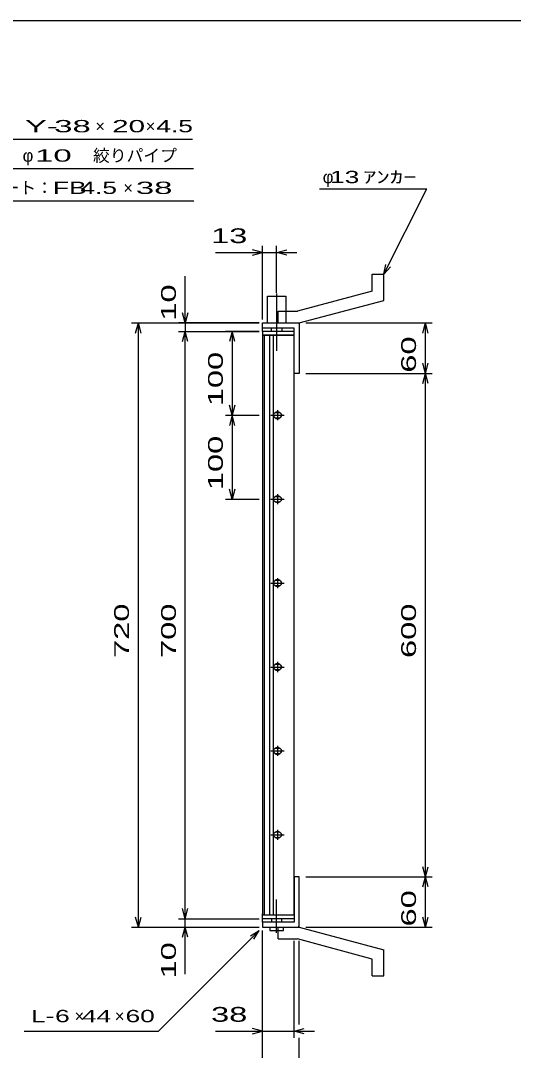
# Model space of a CAD drawing. Units: millimetres, scale not verified. Extents: x -1456 to 1379, y -1028 to 847.
# Drawn here: x -521 to 67, y -380 to 847 of the extents above; entities that cross this region are included whole.
import ezdxf
from ezdxf.enums import TextEntityAlignment as Align

# ---------------------------------------------------------------- set-up
doc = ezdxf.new("R2010")
doc.units = ezdxf.units.MM
doc.header["$LTSCALE"] = 8
doc.linetypes.add('LONG_DASHED_DOTTED', pattern=[15.25, 12, -1.5, 0.25, -1.5])
for name, color, linetype, lineweight in [('0_2', 150, 'Continuous', 25), ('16', 3, 'Continuous', 25), ('19', 6, 'Continuous', 25), ('22', 4, 'Continuous', 25)]:
    doc.layers.add(name, color=color, linetype=linetype, lineweight=lineweight)
doc.styles.add('ベクトル', font='')
doc.styles.get('ベクトル').set_extended_font_data('ベクトル')

msp = doc.modelspace()

# ---------------------------------------------------------------- linework, layer by layer
at = {"layer": '0_2'}
msp.add_line((-1388.8, 847.2), (1379.2, 847.2), dxfattribs=at)
at = {"layer": '16'}
for p, q in [((-194.9, 476.8), (-232.9, 476.8)), ((-232.9, 476.8), (-232.9, 472.3)), ((-232.9, 472.3), (-194.9, 472.3)), ((-232.9, 472.3), (-232.9, -218.7)), ((-194.9, 472.3), (-232.9, 472.3)), ((-230.9, 472.3), (-230.9, -218.7)), ((-223.9, -218.7), (-223.9, 472.3)), ((-219.9, 472.3), (-219.9, -218.7)), ((-194.9, 472.3), (-194.9, 476.8)), ((-194.9, -218.7), (-194.9, 472.3)), ((-214.9, 382.8), (-214.9, 370.8)), ((-222.9, 376.8), (-206.9, 376.8)), ((-212.9, 379.8), (-216.9, 379.8)), ((-216.9, 373.8), (-212.9, 373.8)), ((-214.9, 282.8), (-214.9, 270.8)), ((-222.9, 276.8), (-206.9, 276.8)), ((-212.9, 279.8), (-216.9, 279.8)), ((-216.9, 273.8), (-212.9, 273.8)), ((-222.9, 176.8), (-206.9, 176.8)), ((-212.9, 179.8), (-216.9, 179.8)), ((-216.9, 173.8), (-212.9, 173.8)), ((-214.9, 182.8), (-214.9, 170.8)), ((-222.9, 76.8), (-206.9, 76.8)), ((-212.9, 79.8), (-216.9, 79.8)), ((-216.9, 73.8), (-212.9, 73.8)), ((-214.9, 82.8), (-214.9, 70.8)), ((-222.9, -23.2), (-206.9, -23.2)), ((-212.9, -20.2), (-216.9, -20.2)), ((-214.9, -17.2), (-214.9, -29.2)), ((-216.9, -26.2), (-212.9, -26.2)), ((-212.9, -120.2), (-216.9, -120.2)), ((-214.9, -117.2), (-214.9, -129.2)), ((-222.9, -123.2), (-206.9, -123.2)), ((-216.9, -126.2), (-212.9, -126.2)), ((-232.9, -218.7), (-194.9, -218.7)), ((-232.9, -223.2), (-232.9, -218.7)), ((-232.9, -218.7), (-194.9, -218.7)), ((-194.9, -218.7), (-194.9, -223.2)), ((-194.9, -223.2), (-232.9, -223.2))]:
    msp.add_line(p, q, dxfattribs=at)
for centre, radius, start, end in [((-214.9, 376.8), 4, 46.6, 133.4), ((-216.9, 376.8), 3, 90, 270), ((-214.9, 376.8), 4, 226.6, 313.4), ((-212.9, 376.8), 3, 270, 90), ((-216.9, 276.8), 3, 90, 270), ((-214.9, 276.8), 4, 46.6, 133.4), ((-214.9, 276.8), 4, 226.6, 313.4), ((-212.9, 276.8), 3, 270, 90), ((-216.9, 176.8), 3, 90, 270), ((-214.9, 176.8), 4, 46.6, 133.4), ((-214.9, 176.8), 4, 226.6, 313.4), ((-212.9, 176.8), 3, 270, 90), ((-216.9, 76.8), 3, 90, 270), ((-214.9, 76.8), 4, 46.6, 133.4), ((-214.9, 76.8), 4, 226.6, 313.4), ((-212.9, 76.8), 3, 270, 90), ((-216.9, -23.2), 3, 90, 270), ((-214.9, -23.2), 4, 46.6, 133.4), ((-212.9, -23.2), 3, 270, 90), ((-214.9, -23.2), 4, 226.6, 313.4), ((-216.9, -123.2), 3, 90, 270), ((-214.9, -123.2), 4, 46.6, 133.4), ((-212.9, -123.2), 3, 270, 90), ((-214.9, -123.2), 4, 226.6, 313.4)]:
    msp.add_arc(centre, radius, start, end, dxfattribs=at)
at = {"layer": '19'}
for p, q in [((-101.9, 544.8), (-87.9, 544.8)), ((-101.9, 524.8), (-101.9, 544.8)), ((-87.9, 513.8), (-87.9, 544.8)), ((-226.9, 486.8), (-226.9, 518.8)), ((-226.9, 518.8), (-204.9, 518.8)), ((-204.9, 518.8), (-204.9, 486.8)), ((-101.9, 524.8), (-190.9, 500.8)), ((-188.9, 486.8), (-87.9, 513.8)), ((-213.9, 500.8), (-190.9, 500.8)), ((-213.9, 486.8), (-213.9, 500.8)), ((-232.9, 476.8), (-232.9, 486.8)), ((-232.9, 480.8), (-232.9, 486.8)), ((-232.9, 486.8), (-189.9, 486.8)), ((-194.9, 480.8), (-232.9, 480.8)), ((-221.9, 476.8), (-221.9, 480.8)), ((-213.9, 486.8), (-188.9, 486.8)), ((-209.9, 480.8), (-209.9, 476.8)), ((-194.9, 426.8), (-194.9, 480.8)), ((-189.9, 486.8), (-188.9, 485.8)), ((-188.9, 485.8), (-188.9, 426.8)), ((-188.9, 426.8), (-194.9, 426.8)), ((-188.9, -173.2), (-194.9, -173.2)), ((-194.9, -173.2), (-194.9, -227.2)), ((-188.9, -232.2), (-188.9, -173.2)), ((-232.9, -227.2), (-232.9, -217.2)), ((-232.9, -227.2), (-232.9, -233.2)), ((-194.9, -227.2), (-232.9, -227.2)), ((-221.9, -223.2), (-221.9, -227.2)), ((-209.9, -227.2), (-209.9, -223.2)), ((-189.9, -233.2), (-188.9, -232.2)), ((-232.9, -233.2), (-189.9, -233.2)), ((-223.9, -233.2), (-223.9, -237.2)), ((-223.9, -237.2), (-207.9, -237.2)), ((-213.9, -233.2), (-188.9, -233.2)), ((-213.9, -247.2), (-213.9, -233.2)), ((-207.9, -237.2), (-207.9, -233.2)), ((-188.9, -233.2), (-87.9, -260.2)), ((-213.9, -247.2), (-190.9, -247.2)), ((-101.9, -271.2), (-190.9, -247.2)), ((-87.9, -291.2), (-87.9, -260.2)), ((-101.9, -291.2), (-101.9, -271.2)), ((-101.9, -291.2), (-87.9, -291.2))]:
    msp.add_line(p, q, dxfattribs=at)
at = {"layer": '19', "linetype": 'LONG_DASHED_DOTTED'}
for p, q in [((-215.9, 521.8), (-215.9, 453.8)), ((-215.9, -240.2), (-215.9, -200.2))]:
    msp.add_line(p, q, dxfattribs=at)
at = {"layer": '22'}
for p, q in [((-684.15, 705.8), (-316.15, 705.8)), ((-666.9, 670.8), (-314.9, 670.8)), ((-164.9, 646.8), (-36.9, 646.8)), ((-87.9, 544.8), (-36.9, 646.8)), ((-650.7, 632.3), (-314.7, 632.3)), ((-232.9, 490.8), (-232.9, 578.8)), ((-215.9, 522.8), (-215.9, 578.8)), ((-288.9, 570.8), (-232.9, 570.8)), ((-232.9, 570.8), (-244.9, 574)), ((-244.9, 567.6), (-232.9, 570.8)), ((-232.9, 570.8), (-215.9, 570.8)), ((-215.9, 570.8), (-203.9, 574)), ((-203.9, 567.6), (-215.9, 570.8)), ((-215.9, 570.8), (-191.9, 570.8)), ((-87.9, 544.8), (-85.5, 556.48)), ((-87.9, 544.8), (-79.9, 553.6)), ((-324.9, 486.8), (-324.9, 542.8)), ((-324.9, 486.8), (-328.1, 498.8)), ((-321.7, 498.8), (-324.9, 486.8)), ((-388.9, 486.8), (-236.9, 486.8)), ((-384.1, 474.8), (-380.9, 486.8)), ((-377.7, 474.8), (-380.9, 486.8)), ((-380.9, -233.2), (-380.9, 486.8)), ((-236.9, 486.8), (-332.9, 486.8)), ((-324.9, 486.8), (-324.9, 476.8)), ((-180.9, 486.8), (-30.5, 486.8)), ((-41.7, 474.8), (-38.5, 486.8)), ((-35.3, 474.8), (-38.5, 486.8)), ((-38.5, 426.8), (-38.5, 486.8)), ((-332.9, 476.8), (-236.9, 476.8)), ((-328.1, 464.8), (-324.9, 476.8)), ((-321.7, 464.8), (-324.9, 476.8)), ((-324.9, -223.2), (-324.9, 476.8)), ((-236.9, 476.8), (-276.9, 476.8)), ((-268.9, 476.8), (-272.1, 464.8)), ((-265.7, 464.8), (-268.9, 476.8)), ((-268.9, 476.8), (-268.9, 376.8)), ((-38.5, 426.8), (-41.7, 438.8)), ((-38.5, 426.8), (-35.3, 438.8)), ((-180.9, 426.8), (-30.5, 426.8)), ((-41.7, 414.8), (-38.5, 426.8)), ((-35.3, 414.8), (-38.5, 426.8)), ((-38.5, -173.2), (-38.5, 426.8)), ((-268.9, 376.8), (-272.1, 388.8)), ((-265.7, 388.8), (-268.9, 376.8)), ((-276.9, 376.8), (-236.9, 376.8)), ((-268.9, 376.8), (-272.1, 364.8)), ((-265.7, 364.8), (-268.9, 376.8)), ((-268.9, 376.8), (-268.9, 276.8)), ((-268.9, 276.8), (-272.1, 288.8)), ((-265.7, 288.8), (-268.9, 276.8)), ((-276.9, 276.8), (-236.9, 276.8)), ((-38.5, -173.2), (-41.7, -161.2)), ((-38.5, -173.2), (-35.3, -161.2)), ((-180.9, -173.2), (-30.5, -173.2)), ((-41.7, -185.2), (-38.5, -173.2)), ((-35.3, -185.2), (-38.5, -173.2)), ((-38.5, -233.2), (-38.5, -173.2)), ((-324.9, -223.2), (-328.1, -211.2)), ((-324.9, -223.2), (-321.7, -211.2)), ((-380.9, -233.2), (-384.1, -221.2)), ((-380.9, -233.2), (-377.7, -221.2)), ((-332.9, -223.2), (-236.9, -223.2)), ((-324.9, -233.2), (-324.9, -223.2)), ((-38.5, -233.2), (-41.7, -221.2)), ((-38.5, -233.2), (-35.3, -221.2)), ((-388.9, -233.2), (-236.9, -233.2)), ((-356.9, -357.2), (-236.9, -237.2)), ((-332.9, -233.2), (-236.9, -233.2)), ((-328.1, -245.2), (-324.9, -233.2)), ((-321.7, -245.2), (-324.9, -233.2)), ((-324.9, -289.2), (-324.9, -233.2)), ((-247.3, -243.6), (-236.9, -237.2)), ((-243.3, -247.6), (-236.9, -237.2)), ((-232.9, -365.2), (-232.9, -237.2)), ((-232.9, -421.2), (-232.9, -237.2)), ((-180.9, -233.2), (-30.5, -233.2)), ((-194.9, -365.2), (-194.9, -249.4)), ((-188.9, -349.2), (-188.9, -249.4)), ((-232.9, -357.2), (-244.9, -354)), ((-194.9, -357.2), (-182.9, -354)), ((-516.9, -357.2), (-356.9, -357.2)), ((-288.9, -357.2), (-232.9, -357.2)), ((-244.9, -360.4), (-232.9, -357.2)), ((-232.9, -357.2), (-194.9, -357.2)), ((-182.9, -360.4), (-194.9, -357.2)), ((-194.9, -357.2), (-170.9, -357.2)), ((-188.9, -421.2), (-188.9, -365.2))]:
    msp.add_line(p, q, dxfattribs=at)

# ---------------------------------------------------------------- texts
at = {"layer": '22', "color": 2, "style": 'ベクトル'}
for s, height, width, p in [('Y-', 14.66, 2, (-516.15, 721.4)), (' 38 ', 14.66, 2, (-492.15, 721.4)), ('20', 14.66, 1.8, (-412.15, 721.4)), (' 4.5 ', 14.66, 1.6, (-368.15, 721.4)), (' 10 ', 14.66, 2, (-514.9, 686.4)), (' 13 ', 14.66, 1.6, (-160.9, 660.8)), ('ｱﾝｶｰ', 14.66, 1.6, (-112.9, 660.8)), ('FB', 14.66, 1.6, (-482.7, 647.9)), (' 4.5 ', 14.66, 1.6, (-458.7, 647.9)), (' 38 ', 14.66, 2, (-394.7, 647.9)), (' 13 ', 17.6, 1.65, (-304.9, 590.8)), (' 38 ', 17.6, 1.65, (-304.9, -337.2)), ('L-', 14.66, 1.6, (-508.9, -339.2)), (' 6 ', 14.66, 1.6, (-488.9, -339.2)), (' 44 ', 14.66, 1.6, (-456.9, -339.2)), (' 60 ', 14.66, 1.6, (-404.9, -339.2))]:
    msp.add_text(s, height=height, dxfattribs=dict(at, width=width)).set_placement(p, align=Align.MIDDLE_LEFT)
for s, p in [('×', (-432.15, 721.4)), ('×', (-372.15, 721.4)), ('φ', (-518.9, 686.4)), ('絞りパイプ', (-434.9, 686.4)), ('φ', (-160.9, 660.8)), ('エンドプレート：', (-642.7, 647.9)), ('×', (-398.7, 647.9)), ('×', (-456.9, -339.2)), ('×', (-408.9, -339.2))]:
    msp.add_text(s, height=14.66, dxfattribs=at).set_placement(p, align=Align.MIDDLE_LEFT)
at = {"layer": '22', "color": 2, "style": 'ベクトル', "width": 1.65}
for s, p in [(' 10 ', (-344.9, 478.8)), (' 60 ', (-58.5, 416.8)), (' 100 ', (-288.9, 376.8)), (' 100 ', (-288.9, 276.8)), (' 720 ', (-400.9, 76.8)), (' 700 ', (-344.9, 76.8)), (' 600 ', (-58.5, 76.8)), (' 60 ', (-58.5, -243.2)), (' 10 ', (-344.9, -305.2))]:
    msp.add_text(s, height=17.6, rotation=90, dxfattribs=at).set_placement(p, align=Align.MIDDLE_LEFT)

doc.saveas('drawing.dxf')
